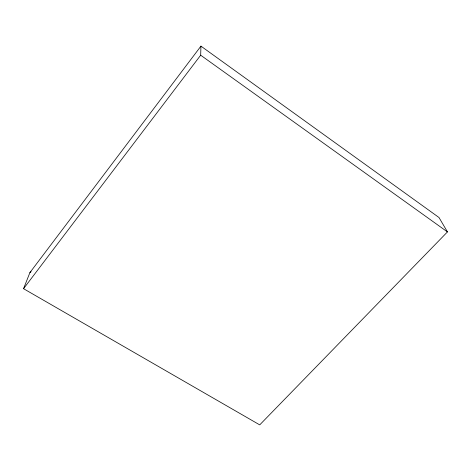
<?xml version="1.0" encoding="UTF-8"?>
<svg xmlns="http://www.w3.org/2000/svg" width="471" height="471" viewBox="0 0 471 471"><rect width="100%" height="100%" fill="white"/><g stroke="black" fill="none" stroke-linecap="round" stroke-linejoin="round"><path stroke-width="0.71" d="M23.55 288.699L200.675 55.201L200.94 46.129L439.007 217.525L447.45 231.915L259.721 424.871L23.55 288.699L29.903 272.609L200.94 46.129M29.903 272.609L31.068 271.726M200.675 55.201L447.45 231.915"/></g></svg>
